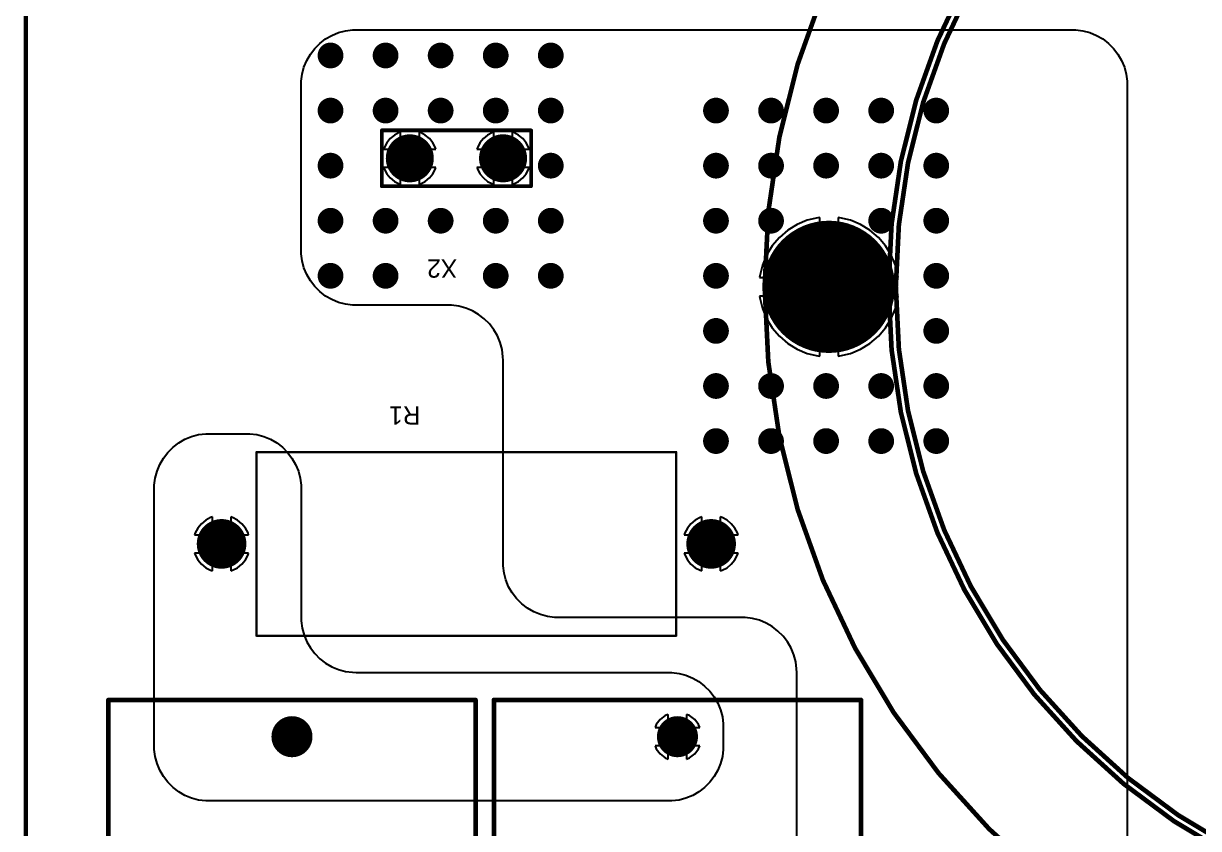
# Model space of a CAD drawing. Header units: millimetres. Extents: x 25 to 162, y 25 to 188.
# Drawn here: x 25.3 to 89.3, y 116.9 to 160.7 of the extents above; entities that cross this region are included whole.
import ezdxf

# ---------------------------------------------------------------- set-up
doc = ezdxf.new("R2010")
doc.units = ezdxf.units.MM
for name, color, linetype in [('BottomLayer', 5, 'Continuous'), ('BottomSolder', 6, 'Continuous'), ('Mechanical1', 6, 'Continuous'), ('Mechanical13', 56, 'Continuous'), ('Mechanical15', 56, 'Continuous'), ('MultiLayer', 9, 'Continuous'), ('PadHoleLayer', 156, 'Continuous'), ('TopLayer', 1, 'Continuous'), ('TopOverlay', 2, 'Continuous'), ('TopSolder', 216, 'Continuous'), ('ViaHoleLayer', 16, 'Continuous')]:
    doc.layers.add(name, color=color, linetype=linetype)

# ---------------------------------------------------------------- blocks, each defined once
blk = doc.blocks.new('63849_1___________154719_1__35')
at = {"layer": 'BottomLayer', "const_width": 1.206}
for points in [[(-0.603, 0, 1), (0.603, 0, 1)], [(4.477, 0, 1), (5.683, 0, 1)]]:
    blk.add_lwpolyline(points, format="xyb", close=True, dxfattribs=at)
at = {"layer": 'BottomSolder', "const_width": 1.308}
for points in [[(-0.654, 0, 1), (0.654, 0, 1)], [(4.426, 0, 1), (5.734, 0, 1)]]:
    blk.add_lwpolyline(points, format="xyb", close=True, dxfattribs=at)
at = {"layer": 'MultiLayer', "const_width": 1.206}
for points in [[(-0.603, 0, 1), (0.603, 0, 1)], [(4.477, 0, 1), (5.683, 0, 1)]]:
    blk.add_lwpolyline(points, format="xyb", close=True, dxfattribs=at)
at = {"layer": 'PadHoleLayer', "const_width": 0.75}
for points in [[(-0.375, 0, 1), (0.375, 0, 1)], [(4.705, 0, 1), (5.455, 0, 1)]]:
    blk.add_lwpolyline(points, format="xyb", close=True, dxfattribs=at)
at = {"layer": 'TopLayer', "const_width": 1.206}
for points in [[(-0.603, 0, 1), (0.603, 0, 1)], [(4.477, 0, 1), (5.683, 0, 1)]]:
    blk.add_lwpolyline(points, format="xyb", close=True, dxfattribs=at)
at = {"layer": 'TopOverlay', "const_width": 0.203}
for points in [[(6.604, 1.524), (-1.524, 1.524)], [(-1.524, 1.524), (-1.524, -1.524)], [(6.604, 1.524), (6.604, -1.524)], [(6.604, -1.524), (-1.524, -1.524)]]:
    blk.add_lwpolyline(points, dxfattribs=at)
at = {"layer": 'TopOverlay', "const_width": 0.102}
for points in [[(-1.575, 1.524, 1), (-1.473, 1.524, 1)], [(-1.575, 1.524, 1), (-1.473, 1.524, 1)], [(6.553, 1.524, 1), (6.655, 1.524, 1)], [(6.553, 1.524, 1), (6.655, 1.524, 1)], [(-1.575, -1.524, 1), (-1.473, -1.524, 1)], [(-1.575, -1.524, 1), (-1.473, -1.524, 1)], [(6.553, -1.524, 1), (6.655, -1.524, 1)], [(6.553, -1.524, 1), (6.655, -1.524, 1)]]:
    blk.add_lwpolyline(points, format="xyb", close=True, dxfattribs=at)
at = {"layer": 'TopSolder', "const_width": 1.308}
for points in [[(-0.654, 0, 1), (0.654, 0, 1)], [(4.426, 0, 1), (5.734, 0, 1)]]:
    blk.add_lwpolyline(points, format="xyb", close=True, dxfattribs=at)
blk = doc.blocks.new('PRW_5W_1050_37')
at = {"layer": 'BottomLayer', "const_width": 1.25}
for points in [[(-13.96, 0, 1), (-12.71, 0, 1)], [(12.71, 0, 1), (13.96, 0, 1)]]:
    blk.add_lwpolyline(points, format="xyb", close=True, dxfattribs=at)
at = {"layer": 'BottomSolder', "const_width": 1.352}
for points in [[(-14.011, 0, 1), (-12.659, 0, 1)], [(12.659, 0, 1), (14.011, 0, 1)]]:
    blk.add_lwpolyline(points, format="xyb", close=True, dxfattribs=at)
at = {"layer": 'MultiLayer', "const_width": 1.25}
for points in [[(-13.96, 0, 1), (-12.71, 0, 1)], [(12.71, 0, 1), (13.96, 0, 1)]]:
    blk.add_lwpolyline(points, format="xyb", close=True, dxfattribs=at)
at = {"layer": 'PadHoleLayer', "const_width": 0.6}
for points in [[(-13.635, 0, 1), (-13.035, 0, 1)], [(13.035, 0, 1), (13.635, 0, 1)]]:
    blk.add_lwpolyline(points, format="xyb", close=True, dxfattribs=at)
at = {"layer": 'TopLayer', "const_width": 1.25}
for points in [[(-13.96, 0, 1), (-12.71, 0, 1)], [(12.71, 0, 1), (13.96, 0, 1)]]:
    blk.add_lwpolyline(points, format="xyb", close=True, dxfattribs=at)
at = {"layer": 'TopOverlay', "const_width": 0.127}
for points in [[(-11.43, -5), (-11.43, 5)], [(-11.43, 5), (11.43, 5)], [(11.43, -5), (11.43, 5)], [(-11.43, -5), (11.43, -5)]]:
    blk.add_lwpolyline(points, dxfattribs=at)
at = {"layer": 'TopOverlay', "const_width": 0.0635}
for points in [[(-11.462, 5, 1), (-11.398, 5, 1)], [(-11.462, 5, 1), (-11.398, 5, 1)], [(11.398, 5, 1), (11.462, 5, 1)], [(11.398, 5, 1), (11.462, 5, 1)], [(-11.462, -5, 1), (-11.398, -5, 1)], [(-11.462, -5, 1), (-11.398, -5, 1)], [(11.398, -5, 1), (11.462, -5, 1)], [(11.398, -5, 1), (11.462, -5, 1)]]:
    blk.add_lwpolyline(points, format="xyb", close=True, dxfattribs=at)
at = {"layer": 'TopSolder', "const_width": 1.352}
for points in [[(-14.011, 0, 1), (-12.659, 0, 1)], [(12.659, 0, 1), (14.011, 0, 1)]]:
    blk.add_lwpolyline(points, format="xyb", close=True, dxfattribs=at)
blk = doc.blocks.new('MKP_W20_H39_5_L41_5_LS37_5_39')
at = {"layer": 'BottomLayer', "const_width": 1.016}
for points in [[(-0.508, 0, 1), (0.508, 0, 1)], [(36.992, 0, 1), (38.008, 0, 1)]]:
    blk.add_lwpolyline(points, format="xyb", close=True, dxfattribs=at)
at = {"layer": 'BottomSolder', "const_width": 1.118}
for points in [[(-0.559, 0, 1), (0.559, 0, 1)], [(36.941, 0, 1), (38.059, 0, 1)]]:
    blk.add_lwpolyline(points, format="xyb", close=True, dxfattribs=at)
at = {"layer": 'Mechanical13', "const_width": 0.254}
for points in [[(-2, 10), (-2, 0.501)], [(-2, 10), (39.5, 10)], [(39.5, 10), (39.5, -10)], [(-2, 0.501), (-2, -10)], [(-2, -10), (39.5, -10)]]:
    blk.add_lwpolyline(points, dxfattribs=at)
at = {"layer": 'Mechanical13', "const_width": 0.127}
for points in [[(-2.064, 10, 1), (-1.937, 10, 1)], [(-2.064, 10, 1), (-1.937, 10, 1)], [(39.436, 10, 1), (39.563, 10, 1)], [(39.436, 10, 1), (39.563, 10, 1)], [(-2.064, 0.501, 1), (-1.937, 0.501, 1)], [(-2.064, 0.501, 1), (-1.937, 0.501, 1)], [(-2.064, -10, 1), (-1.937, -10, 1)], [(-2.064, -10, 1), (-1.937, -10, 1)], [(39.436, -10, 1), (39.563, -10, 1)], [(39.436, -10, 1), (39.563, -10, 1)]]:
    blk.add_lwpolyline(points, format="xyb", close=True, dxfattribs=at)
at = {"layer": 'MultiLayer', "const_width": 1.016}
for points in [[(-0.508, 0, 1), (0.508, 0, 1)], [(36.992, 0, 1), (38.008, 0, 1)]]:
    blk.add_lwpolyline(points, format="xyb", close=True, dxfattribs=at)
at = {"layer": 'PadHoleLayer', "const_width": 0.65}
for points in [[(-0.325, 0, 1), (0.325, 0, 1)], [(37.175, 0, 1), (37.825, 0, 1)]]:
    blk.add_lwpolyline(points, format="xyb", close=True, dxfattribs=at)
at = {"layer": 'TopLayer', "const_width": 1.016}
for points in [[(-0.508, 0, 1), (0.508, 0, 1)], [(36.992, 0, 1), (38.008, 0, 1)]]:
    blk.add_lwpolyline(points, format="xyb", close=True, dxfattribs=at)
at = {"layer": 'TopOverlay', "const_width": 0.254}
for points in [[(-2, 10), (-2, -0.501)], [(-2, 10), (39.5, 10)], [(39.5, 10), (39.5, -10)], [(-2, -0.501), (-2, -10)], [(-2, -10), (39.5, -10)]]:
    blk.add_lwpolyline(points, dxfattribs=at)
at = {"layer": 'TopOverlay', "const_width": 0.127}
for points in [[(-2.064, 10, 1), (-1.937, 10, 1)], [(-2.064, 10, 1), (-1.937, 10, 1)], [(39.436, 10, 1), (39.563, 10, 1)], [(39.436, 10, 1), (39.563, 10, 1)], [(-2.064, -0.501, 1), (-1.937, -0.501, 1)], [(-2.064, -0.501, 1), (-1.937, -0.501, 1)], [(-2.064, -10, 1), (-1.937, -10, 1)], [(-2.064, -10, 1), (-1.937, -10, 1)], [(39.436, -10, 1), (39.563, -10, 1)], [(39.436, -10, 1), (39.563, -10, 1)]]:
    blk.add_lwpolyline(points, format="xyb", close=True, dxfattribs=at)
at = {"layer": 'TopSolder', "const_width": 1.118}
for points in [[(-0.559, 0, 1), (0.559, 0, 1)], [(36.941, 0, 1), (38.059, 0, 1)]]:
    blk.add_lwpolyline(points, format="xyb", close=True, dxfattribs=at)
blk = doc.blocks.new('MKP_W20_H39_5_L41_5_LS37_5_40')
at = {"layer": 'BottomLayer', "const_width": 1.016}
for points in [[(-0.508, 0, 1), (0.508, 0, 1)], [(36.992, 0, 1), (38.008, 0, 1)]]:
    blk.add_lwpolyline(points, format="xyb", close=True, dxfattribs=at)
at = {"layer": 'BottomSolder', "const_width": 1.118}
for points in [[(-0.559, 0, 1), (0.559, 0, 1)], [(36.941, 0, 1), (38.059, 0, 1)]]:
    blk.add_lwpolyline(points, format="xyb", close=True, dxfattribs=at)
at = {"layer": 'Mechanical13', "const_width": 0.254}
for points in [[(-2, 10), (-2, 0.501)], [(-2, 10), (39.5, 10)], [(39.5, 10), (39.5, -10)], [(-2, 0.501), (-2, -10)], [(-2, -10), (39.5, -10)]]:
    blk.add_lwpolyline(points, dxfattribs=at)
at = {"layer": 'Mechanical13', "const_width": 0.127}
for points in [[(-2.064, 10, 1), (-1.937, 10, 1)], [(-2.064, 10, 1), (-1.937, 10, 1)], [(39.436, 10, 1), (39.563, 10, 1)], [(39.436, 10, 1), (39.563, 10, 1)], [(-2.064, 0.501, 1), (-1.937, 0.501, 1)], [(-2.064, 0.501, 1), (-1.937, 0.501, 1)], [(-2.064, -10, 1), (-1.937, -10, 1)], [(-2.064, -10, 1), (-1.937, -10, 1)], [(39.436, -10, 1), (39.563, -10, 1)], [(39.436, -10, 1), (39.563, -10, 1)]]:
    blk.add_lwpolyline(points, format="xyb", close=True, dxfattribs=at)
at = {"layer": 'MultiLayer', "const_width": 1.016}
for points in [[(-0.508, 0, 1), (0.508, 0, 1)], [(36.992, 0, 1), (38.008, 0, 1)]]:
    blk.add_lwpolyline(points, format="xyb", close=True, dxfattribs=at)
at = {"layer": 'PadHoleLayer', "const_width": 0.65}
for points in [[(-0.325, 0, 1), (0.325, 0, 1)], [(37.175, 0, 1), (37.825, 0, 1)]]:
    blk.add_lwpolyline(points, format="xyb", close=True, dxfattribs=at)
at = {"layer": 'TopLayer', "const_width": 1.016}
for points in [[(-0.508, 0, 1), (0.508, 0, 1)], [(36.992, 0, 1), (38.008, 0, 1)]]:
    blk.add_lwpolyline(points, format="xyb", close=True, dxfattribs=at)
at = {"layer": 'TopOverlay', "const_width": 0.254}
for points in [[(-2, 10), (-2, -0.501)], [(-2, 10), (39.5, 10)], [(39.5, 10), (39.5, -10)], [(-2, -0.501), (-2, -10)], [(-2, -10), (39.5, -10)]]:
    blk.add_lwpolyline(points, dxfattribs=at)
at = {"layer": 'TopOverlay', "const_width": 0.127}
for points in [[(-2.064, 10, 1), (-1.937, 10, 1)], [(-2.064, 10, 1), (-1.937, 10, 1)], [(39.436, 10, 1), (39.563, 10, 1)], [(39.436, 10, 1), (39.563, 10, 1)], [(-2.064, -0.501, 1), (-1.937, -0.501, 1)], [(-2.064, -0.501, 1), (-1.937, -0.501, 1)], [(-2.064, -10, 1), (-1.937, -10, 1)], [(-2.064, -10, 1), (-1.937, -10, 1)], [(39.436, -10, 1), (39.563, -10, 1)], [(39.436, -10, 1), (39.563, -10, 1)]]:
    blk.add_lwpolyline(points, format="xyb", close=True, dxfattribs=at)
at = {"layer": 'TopSolder', "const_width": 1.118}
for points in [[(-0.559, 0, 1), (0.559, 0, 1)], [(36.941, 0, 1), (38.059, 0, 1)]]:
    blk.add_lwpolyline(points, format="xyb", close=True, dxfattribs=at)
blk = doc.blocks.new('DROSS__500_125_UH_30_A_AMAK_671111_034_42')
at = {"layer": 'BottomLayer', "const_width": 3.5}
blk.add_lwpolyline([(74.75, 0, 1), (78.25, 0, 1)], format="xyb", close=True, dxfattribs=at)
at = {"layer": 'BottomSolder', "const_width": 3.602}
blk.add_lwpolyline([(74.699, 0, 1), (78.301, 0, 1)], format="xyb", close=True, dxfattribs=at)
at = {"layer": 'Mechanical13'}
for points, const_width in [([(72.852, 0, 1), (3.648, 0, 1)], 0.254), ([(72.789, 0, 1), (72.916, 0, 1)], 0.127)]:
    blk.add_lwpolyline(points, format="xyb", close=True, dxfattribs=dict(at, const_width=const_width))
at = {"layer": 'Mechanical15'}
for points, const_width in [([(80, 0, 1), (-3.5, 0, 1)], 0.254), ([(79.937, 0, 1), (80.064, 0, 1)], 0.127)]:
    blk.add_lwpolyline(points, format="xyb", close=True, dxfattribs=dict(at, const_width=const_width))
at = {"layer": 'MultiLayer', "const_width": 3.5}
blk.add_lwpolyline([(74.75, 0, 1), (78.25, 0, 1)], format="xyb", close=True, dxfattribs=at)
at = {"layer": 'PadHoleLayer', "const_width": 2.5}
blk.add_lwpolyline([(75.25, 0, 1), (77.75, 0, 1)], format="xyb", close=True, dxfattribs=at)
at = {"layer": 'TopLayer', "const_width": 3.5}
blk.add_lwpolyline([(74.75, 0, 1), (78.25, 0, 1)], format="xyb", close=True, dxfattribs=at)
at = {"layer": 'TopOverlay'}
for points, const_width in [([(73.251, 0, 1), (3.249, 0, 1)], 0.254), ([(73.187, 0, 1), (73.314, 0, 1)], 0.127)]:
    blk.add_lwpolyline(points, format="xyb", close=True, dxfattribs=dict(at, const_width=const_width))
at = {"layer": 'TopSolder', "const_width": 3.602}
blk.add_lwpolyline([(74.699, 0, 1), (78.301, 0, 1)], format="xyb", close=True, dxfattribs=at)

msp = doc.modelspace()

# ---------------------------------------------------------------- linework, layer by layer
at = {"layer": 'BottomLayer'}
for p, q in [((41.73, 159.9), (42.07, 160.096)), ((42.07, 160.096), (42.434, 160.247)), ((42.434, 160.247), (42.813, 160.349)), ((42.813, 160.349), (43.203, 160.4)), ((43.203, 160.4), (43.4, 160.4)), ((43.4, 160.4), (82.4, 160.4)), ((82.4, 160.4), (82.4, 160.4)), ((82.4, 160.4), (82.4, 160.4)), ((82.4, 160.4), (82.597, 160.4)), ((82.597, 160.4), (82.987, 160.349)), ((82.987, 160.349), (83.366, 160.247)), ((83.366, 160.247), (83.73, 160.096)), ((83.73, 160.096), (84.07, 159.9)), ((41.14, 159.382), (41.418, 159.66)), ((41.418, 159.66), (41.73, 159.9)), ((84.07, 159.9), (84.382, 159.66)), ((84.382, 159.66), (84.66, 159.382)), ((40.704, 158.73), (40.9, 159.07)), ((40.9, 159.07), (41.14, 159.382)), ((84.66, 159.382), (84.9, 159.07)), ((84.9, 159.07), (85.096, 158.73)), ((40.451, 157.987), (40.553, 158.366)), ((40.553, 158.366), (40.704, 158.73)), ((85.096, 158.73), (85.247, 158.366)), ((85.247, 158.366), (85.349, 157.987)), ((40.4, 157.597), (40.451, 157.987)), ((40.4, 157.4), (40.4, 157.597)), ((85.349, 157.987), (85.4, 157.597)), ((85.4, 157.597), (85.4, 157.4)), ((40.4, 148.4), (40.4, 157.4)), ((85.4, 157.4), (85.4, 110.4)), ((40.4, 148.203), (40.4, 148.4)), ((40.451, 147.813), (40.4, 148.203)), ((40.553, 147.434), (40.451, 147.813)), ((40.704, 147.07), (40.553, 147.434)), ((40.9, 146.73), (40.704, 147.07)), ((41.14, 146.418), (40.9, 146.73)), ((41.418, 146.14), (41.14, 146.418)), ((41.73, 145.9), (41.418, 146.14)), ((42.07, 145.704), (41.73, 145.9)), ((42.434, 145.553), (42.07, 145.704)), ((42.813, 145.451), (42.434, 145.553)), ((43.203, 145.4), (42.813, 145.451)), ((43.4, 145.4), (43.203, 145.4)), ((48.4, 145.4), (43.4, 145.4)), ((48.596, 145.394), (48.4, 145.4)), ((48.985, 145.342), (48.596, 145.394)), ((49.364, 145.241), (48.985, 145.342)), ((49.727, 145.091), (49.364, 145.241)), ((50.067, 144.894), (49.727, 145.091)), ((50.378, 144.656), (50.067, 144.894)), ((50.656, 144.378), (50.378, 144.656)), ((50.894, 144.067), (50.656, 144.378)), ((51.091, 143.727), (50.894, 144.067)), ((51.241, 143.364), (51.091, 143.727)), ((51.342, 142.985), (51.241, 143.364)), ((51.394, 142.596), (51.342, 142.985)), ((51.4, 142.4), (51.394, 142.596)), ((51.4, 131.4), (51.4, 142.4)), ((51.4, 142.4), (51.4, 142.4)), ((51.4, 142.4), (51.4, 142.4)), ((34.434, 138.247), (34.813, 138.349)), ((34.813, 138.349), (35.203, 138.4)), ((35.203, 138.4), (35.4, 138.4)), ((35.4, 138.4), (35.4, 138.4)), ((35.4, 138.4), (37.4, 138.4)), ((37.4, 138.4), (37.597, 138.4)), ((37.597, 138.4), (37.987, 138.349)), ((37.987, 138.349), (38.366, 138.247)), ((33.14, 137.382), (33.418, 137.66)), ((33.418, 137.66), (33.73, 137.9)), ((33.73, 137.9), (34.07, 138.096)), ((34.07, 138.096), (34.434, 138.247)), ((38.366, 138.247), (38.73, 138.096)), ((38.73, 138.096), (39.07, 137.9)), ((39.07, 137.9), (39.382, 137.66)), ((39.382, 137.66), (39.66, 137.382)), ((32.704, 136.73), (32.9, 137.07)), ((32.9, 137.07), (33.14, 137.382)), ((39.66, 137.382), (39.9, 137.07)), ((39.9, 137.07), (40.096, 136.73)), ((32.451, 135.987), (32.553, 136.366)), ((32.553, 136.366), (32.704, 136.73)), ((40.096, 136.73), (40.247, 136.366)), ((40.247, 136.366), (40.349, 135.987)), ((32.4, 135.597), (32.451, 135.987)), ((40.349, 135.987), (40.4, 135.597)), ((32.4, 135.4), (32.4, 135.597)), ((32.4, 121.4), (32.4, 135.4)), ((40.4, 135.597), (40.4, 135.4)), ((40.4, 135.4), (40.4, 135.4)), ((40.4, 135.4), (40.4, 128.4)), ((51.4, 131.203), (51.4, 131.4)), ((51.451, 130.813), (51.4, 131.203)), ((51.553, 130.434), (51.451, 130.813)), ((51.704, 130.07), (51.553, 130.434)), ((51.9, 129.73), (51.704, 130.07)), ((52.14, 129.418), (51.9, 129.73)), ((52.418, 129.14), (52.14, 129.418)), ((52.73, 128.9), (52.418, 129.14)), ((53.07, 128.704), (52.73, 128.9)), ((53.434, 128.553), (53.07, 128.704)), ((40.4, 128.4), (40.406, 128.204)), ((40.406, 128.204), (40.458, 127.815)), ((53.813, 128.451), (53.434, 128.553)), ((54.203, 128.4), (53.813, 128.451)), ((54.4, 128.4), (54.203, 128.4)), ((64.4, 128.4), (54.4, 128.4)), ((54.4, 128.4), (54.4, 128.4)), ((64.596, 128.394), (64.4, 128.4)), ((64.985, 128.342), (64.596, 128.394)), ((65.364, 128.241), (64.985, 128.342)), ((65.727, 128.091), (65.364, 128.241)), ((66.067, 127.894), (65.727, 128.091)), ((40.458, 127.815), (40.559, 127.436)), ((40.559, 127.436), (40.709, 127.073)), ((66.378, 127.656), (66.067, 127.894)), ((66.656, 127.378), (66.378, 127.656)), ((40.709, 127.073), (40.906, 126.733)), ((66.894, 127.067), (66.656, 127.378)), ((67.091, 126.727), (66.894, 127.067)), ((40.906, 126.733), (41.144, 126.422)), ((41.144, 126.422), (41.422, 126.144)), ((41.422, 126.144), (41.733, 125.906)), ((67.241, 126.364), (67.091, 126.727)), ((67.342, 125.985), (67.241, 126.364)), ((41.733, 125.906), (42.073, 125.709)), ((42.073, 125.709), (42.436, 125.559)), ((42.436, 125.559), (42.815, 125.458)), ((67.394, 125.596), (67.342, 125.985)), ((67.4, 125.4), (67.394, 125.596)), ((42.815, 125.458), (43.204, 125.406)), ((43.204, 125.406), (43.4, 125.4)), ((43.4, 125.4), (43.4, 125.4)), ((43.4, 125.4), (60.4, 125.4)), ((60.4, 125.4), (60.597, 125.4)), ((60.597, 125.4), (60.987, 125.349)), ((60.987, 125.349), (61.366, 125.247)), ((61.366, 125.247), (61.73, 125.096)), ((61.73, 125.096), (62.07, 124.9)), ((62.07, 124.9), (62.382, 124.66)), ((67.4, 110.4), (67.4, 125.4)), ((67.4, 125.4), (67.4, 125.4)), ((67.4, 125.4), (67.4, 125.4)), ((62.382, 124.66), (62.66, 124.382)), ((62.66, 124.382), (62.9, 124.07)), ((62.9, 124.07), (63.096, 123.73)), ((63.096, 123.73), (63.247, 123.366)), ((63.247, 123.366), (63.349, 122.987)), ((63.349, 122.987), (63.4, 122.597)), ((63.4, 122.597), (63.4, 122.4)), ((63.4, 122.4), (63.4, 122.4)), ((63.4, 122.4), (63.4, 122.4)), ((63.4, 122.4), (63.4, 121.203)), ((32.4, 121.203), (32.4, 121.4)), ((32.451, 120.813), (32.4, 121.203)), ((63.4, 121.203), (63.349, 120.813)), ((32.553, 120.434), (32.451, 120.813)), ((32.704, 120.07), (32.553, 120.434)), ((63.247, 120.434), (63.096, 120.07)), ((63.349, 120.813), (63.247, 120.434)), ((32.9, 119.73), (32.704, 120.07)), ((33.14, 119.418), (32.9, 119.73)), ((62.9, 119.73), (62.66, 119.418)), ((63.096, 120.07), (62.9, 119.73)), ((33.418, 119.14), (33.14, 119.418)), ((33.73, 118.9), (33.418, 119.14)), ((62.382, 119.14), (62.07, 118.9)), ((62.66, 119.418), (62.382, 119.14)), ((34.07, 118.704), (33.73, 118.9)), ((34.434, 118.553), (34.07, 118.704)), ((34.813, 118.451), (34.434, 118.553)), ((35.203, 118.4), (34.813, 118.451)), ((60.987, 118.451), (60.597, 118.4)), ((61.366, 118.553), (60.987, 118.451)), ((61.73, 118.704), (61.366, 118.553)), ((62.07, 118.9), (61.73, 118.704)), ((35.4, 118.4), (35.203, 118.4)), ((60.4, 118.4), (35.4, 118.4)), ((60.597, 118.4), (60.4, 118.4))]:
    msp.add_line(p, q, dxfattribs=at)
at = {"layer": 'BottomLayer', "const_width": 0.6}
for points in [[(41.7, 159, 1), (42.3, 159, 1)], [(44.7, 159, 1), (45.3, 159, 1)], [(47.7, 159, 1), (48.3, 159, 1)], [(50.7, 159, 1), (51.3, 159, 1)], [(53.7, 159, 1), (54.3, 159, 1)], [(41.7, 156, 1), (42.3, 156, 1)], [(44.7, 156, 1), (45.3, 156, 1)], [(47.7, 156, 1), (48.3, 156, 1)], [(50.7, 156, 1), (51.3, 156, 1)], [(53.7, 156, 1), (54.3, 156, 1)], [(62.7, 156, 1), (63.3, 156, 1)], [(65.7, 156, 1), (66.3, 156, 1)], [(68.7, 156, 1), (69.3, 156, 1)], [(71.7, 156, 1), (72.3, 156, 1)], [(74.7, 156, 1), (75.3, 156, 1)], [(41.7, 153, 1), (42.3, 153, 1)], [(53.7, 153, 1), (54.3, 153, 1)], [(62.7, 153, 1), (63.3, 153, 1)], [(65.7, 153, 1), (66.3, 153, 1)], [(68.7, 153, 1), (69.3, 153, 1)], [(71.7, 153, 1), (72.3, 153, 1)], [(74.7, 153, 1), (75.3, 153, 1)], [(41.7, 150, 1), (42.3, 150, 1)], [(44.7, 150, 1), (45.3, 150, 1)], [(47.7, 150, 1), (48.3, 150, 1)], [(50.7, 150, 1), (51.3, 150, 1)], [(53.7, 150, 1), (54.3, 150, 1)], [(62.7, 150, 1), (63.3, 150, 1)], [(65.7, 150, 1), (66.3, 150, 1)], [(71.7, 150, 1), (72.3, 150, 1)], [(74.7, 150, 1), (75.3, 150, 1)], [(41.7, 147, 1), (42.3, 147, 1)], [(44.7, 147, 1), (45.3, 147, 1)], [(50.7, 147, 1), (51.3, 147, 1)], [(53.7, 147, 1), (54.3, 147, 1)], [(62.7, 147, 1), (63.3, 147, 1)], [(74.7, 147, 1), (75.3, 147, 1)], [(62.7, 144, 1), (63.3, 144, 1)], [(74.7, 144, 1), (75.3, 144, 1)], [(62.7, 141, 1), (63.3, 141, 1)], [(65.7, 141, 1), (66.3, 141, 1)], [(68.7, 141, 1), (69.3, 141, 1)], [(71.7, 141, 1), (72.3, 141, 1)], [(74.7, 141, 1), (75.3, 141, 1)], [(62.7, 138, 1), (63.3, 138, 1)], [(65.7, 138, 1), (66.3, 138, 1)], [(68.7, 138, 1), (69.3, 138, 1)], [(71.7, 138, 1), (72.3, 138, 1)], [(74.7, 138, 1), (75.3, 138, 1)]]:
    msp.add_lwpolyline(points, format="xyb", close=True, dxfattribs=at)
at = {"layer": 'BottomSolder', "const_width": 0.702}
for points in [[(41.649, 159, 1), (42.351, 159, 1)], [(44.649, 159, 1), (45.351, 159, 1)], [(47.649, 159, 1), (48.351, 159, 1)], [(50.649, 159, 1), (51.351, 159, 1)], [(53.649, 159, 1), (54.351, 159, 1)], [(41.649, 156, 1), (42.351, 156, 1)], [(44.649, 156, 1), (45.351, 156, 1)], [(47.649, 156, 1), (48.351, 156, 1)], [(50.649, 156, 1), (51.351, 156, 1)], [(53.649, 156, 1), (54.351, 156, 1)], [(62.649, 156, 1), (63.351, 156, 1)], [(65.649, 156, 1), (66.351, 156, 1)], [(68.649, 156, 1), (69.351, 156, 1)], [(71.649, 156, 1), (72.351, 156, 1)], [(74.649, 156, 1), (75.351, 156, 1)], [(41.649, 153, 1), (42.351, 153, 1)], [(53.649, 153, 1), (54.351, 153, 1)], [(62.649, 153, 1), (63.351, 153, 1)], [(65.649, 153, 1), (66.351, 153, 1)], [(68.649, 153, 1), (69.351, 153, 1)], [(71.649, 153, 1), (72.351, 153, 1)], [(74.649, 153, 1), (75.351, 153, 1)], [(41.649, 150, 1), (42.351, 150, 1)], [(44.649, 150, 1), (45.351, 150, 1)], [(47.649, 150, 1), (48.351, 150, 1)], [(50.649, 150, 1), (51.351, 150, 1)], [(53.649, 150, 1), (54.351, 150, 1)], [(62.649, 150, 1), (63.351, 150, 1)], [(65.649, 150, 1), (66.351, 150, 1)], [(71.649, 150, 1), (72.351, 150, 1)], [(74.649, 150, 1), (75.351, 150, 1)], [(41.649, 147, 1), (42.351, 147, 1)], [(44.649, 147, 1), (45.351, 147, 1)], [(50.649, 147, 1), (51.351, 147, 1)], [(53.649, 147, 1), (54.351, 147, 1)], [(62.649, 147, 1), (63.351, 147, 1)], [(74.649, 147, 1), (75.351, 147, 1)], [(62.649, 144, 1), (63.351, 144, 1)], [(74.649, 144, 1), (75.351, 144, 1)], [(62.649, 141, 1), (63.351, 141, 1)], [(65.649, 141, 1), (66.351, 141, 1)], [(68.649, 141, 1), (69.351, 141, 1)], [(71.649, 141, 1), (72.351, 141, 1)], [(74.649, 141, 1), (75.351, 141, 1)], [(62.649, 138, 1), (63.351, 138, 1)], [(65.649, 138, 1), (66.351, 138, 1)], [(68.649, 138, 1), (69.351, 138, 1)], [(71.649, 138, 1), (72.351, 138, 1)], [(74.649, 138, 1), (75.351, 138, 1)]]:
    msp.add_lwpolyline(points, format="xyb", close=True, dxfattribs=at)
at = {"layer": 'Mechanical1', "const_width": 0.254}
msp.add_lwpolyline([(25.4, 30.4), (25.4, 186.4)], dxfattribs=at)
at = {"layer": 'MultiLayer', "const_width": 0.6}
for points in [[(41.7, 159, 1), (42.3, 159, 1)], [(44.7, 159, 1), (45.3, 159, 1)], [(47.7, 159, 1), (48.3, 159, 1)], [(50.7, 159, 1), (51.3, 159, 1)], [(53.7, 159, 1), (54.3, 159, 1)], [(41.7, 156, 1), (42.3, 156, 1)], [(44.7, 156, 1), (45.3, 156, 1)], [(47.7, 156, 1), (48.3, 156, 1)], [(50.7, 156, 1), (51.3, 156, 1)], [(53.7, 156, 1), (54.3, 156, 1)], [(62.7, 156, 1), (63.3, 156, 1)], [(65.7, 156, 1), (66.3, 156, 1)], [(68.7, 156, 1), (69.3, 156, 1)], [(71.7, 156, 1), (72.3, 156, 1)], [(74.7, 156, 1), (75.3, 156, 1)], [(41.7, 153, 1), (42.3, 153, 1)], [(53.7, 153, 1), (54.3, 153, 1)], [(62.7, 153, 1), (63.3, 153, 1)], [(65.7, 153, 1), (66.3, 153, 1)], [(68.7, 153, 1), (69.3, 153, 1)], [(71.7, 153, 1), (72.3, 153, 1)], [(74.7, 153, 1), (75.3, 153, 1)], [(41.7, 150, 1), (42.3, 150, 1)], [(44.7, 150, 1), (45.3, 150, 1)], [(47.7, 150, 1), (48.3, 150, 1)], [(50.7, 150, 1), (51.3, 150, 1)], [(53.7, 150, 1), (54.3, 150, 1)], [(62.7, 150, 1), (63.3, 150, 1)], [(65.7, 150, 1), (66.3, 150, 1)], [(71.7, 150, 1), (72.3, 150, 1)], [(74.7, 150, 1), (75.3, 150, 1)], [(41.7, 147, 1), (42.3, 147, 1)], [(44.7, 147, 1), (45.3, 147, 1)], [(50.7, 147, 1), (51.3, 147, 1)], [(53.7, 147, 1), (54.3, 147, 1)], [(62.7, 147, 1), (63.3, 147, 1)], [(74.7, 147, 1), (75.3, 147, 1)], [(62.7, 144, 1), (63.3, 144, 1)], [(74.7, 144, 1), (75.3, 144, 1)], [(62.7, 141, 1), (63.3, 141, 1)], [(65.7, 141, 1), (66.3, 141, 1)], [(68.7, 141, 1), (69.3, 141, 1)], [(71.7, 141, 1), (72.3, 141, 1)], [(74.7, 141, 1), (75.3, 141, 1)], [(62.7, 138, 1), (63.3, 138, 1)], [(65.7, 138, 1), (66.3, 138, 1)], [(68.7, 138, 1), (69.3, 138, 1)], [(71.7, 138, 1), (72.3, 138, 1)], [(74.7, 138, 1), (75.3, 138, 1)]]:
    msp.add_lwpolyline(points, format="xyb", close=True, dxfattribs=at)
at = {"layer": 'TopLayer'}
for p, q in [((41.73, 159.9), (42.07, 160.096)), ((42.07, 160.096), (42.434, 160.247)), ((42.434, 160.247), (42.813, 160.349)), ((42.813, 160.349), (43.203, 160.4)), ((43.203, 160.4), (43.4, 160.4)), ((43.4, 160.4), (82.4, 160.4)), ((82.4, 160.4), (82.4, 160.4)), ((82.4, 160.4), (82.4, 160.4)), ((82.4, 160.4), (82.597, 160.4)), ((82.597, 160.4), (82.987, 160.349)), ((82.987, 160.349), (83.366, 160.247)), ((83.366, 160.247), (83.73, 160.096)), ((83.73, 160.096), (84.07, 159.9)), ((41.14, 159.382), (41.418, 159.66)), ((41.418, 159.66), (41.73, 159.9)), ((84.07, 159.9), (84.382, 159.66)), ((84.382, 159.66), (84.66, 159.382)), ((40.704, 158.73), (40.9, 159.07)), ((40.9, 159.07), (41.14, 159.382)), ((84.66, 159.382), (84.9, 159.07)), ((84.9, 159.07), (85.096, 158.73)), ((40.451, 157.987), (40.553, 158.366)), ((40.553, 158.366), (40.704, 158.73)), ((85.096, 158.73), (85.247, 158.366)), ((85.247, 158.366), (85.349, 157.987)), ((40.4, 157.597), (40.451, 157.987)), ((40.4, 157.4), (40.4, 157.597)), ((85.349, 157.987), (85.4, 157.597)), ((85.4, 157.597), (85.4, 157.4)), ((40.4, 148.4), (40.4, 157.4)), ((40.4, 157.4), (40.4, 157.4)), ((40.4, 157.4), (40.4, 157.4)), ((85.4, 157.4), (85.4, 110.4)), ((45.25, 154.47), (45.061, 154.241)), ((45.479, 154.659), (45.25, 154.47)), ((45.741, 154.799), (45.479, 154.659)), ((45.82, 154.823), (45.741, 154.799)), ((45.82, 153.9), (45.82, 154.823)), ((46.899, 154.799), (46.82, 154.823)), ((46.82, 154.823), (46.82, 153.9)), ((47.161, 154.659), (46.899, 154.799)), ((47.39, 154.47), (47.161, 154.659)), ((47.579, 154.241), (47.39, 154.47)), ((50.33, 154.47), (50.141, 154.241)), ((50.559, 154.659), (50.33, 154.47)), ((50.821, 154.799), (50.559, 154.659)), ((50.9, 154.823), (50.821, 154.799)), ((50.9, 153.9), (50.9, 154.823)), ((51.979, 154.799), (51.9, 154.823)), ((51.9, 154.823), (51.9, 153.9)), ((52.241, 154.659), (51.979, 154.799)), ((52.47, 154.47), (52.241, 154.659)), ((52.659, 154.241), (52.47, 154.47)), ((44.921, 153.979), (44.897, 153.9)), ((44.897, 153.9), (45.82, 153.9)), ((45.061, 154.241), (44.921, 153.979)), ((46.82, 153.9), (47.743, 153.9)), ((47.719, 153.979), (47.579, 154.241)), ((47.743, 153.9), (47.719, 153.979)), ((50.001, 153.979), (49.977, 153.9)), ((49.977, 153.9), (50.9, 153.9)), ((50.141, 154.241), (50.001, 153.979)), ((51.9, 153.9), (52.823, 153.9)), ((52.799, 153.979), (52.659, 154.241)), ((52.823, 153.9), (52.799, 153.979)), ((45.82, 152.9), (44.897, 152.9)), ((44.897, 152.9), (44.921, 152.821)), ((44.921, 152.821), (45.061, 152.559)), ((45.061, 152.559), (45.25, 152.33)), ((45.82, 151.977), (45.82, 152.9)), ((47.743, 152.9), (46.82, 152.9)), ((46.82, 152.9), (46.82, 151.977)), ((47.39, 152.33), (47.579, 152.559)), ((47.579, 152.559), (47.719, 152.821)), ((47.719, 152.821), (47.743, 152.9)), ((50.9, 152.9), (49.977, 152.9)), ((49.977, 152.9), (50.001, 152.821)), ((50.001, 152.821), (50.141, 152.559)), ((50.141, 152.559), (50.33, 152.33)), ((50.9, 151.977), (50.9, 152.9)), ((52.823, 152.9), (51.9, 152.9)), ((51.9, 152.9), (51.9, 151.977)), ((52.47, 152.33), (52.659, 152.559)), ((52.659, 152.559), (52.799, 152.821)), ((52.799, 152.821), (52.823, 152.9)), ((45.25, 152.33), (45.479, 152.141)), ((45.479, 152.141), (45.741, 152.001)), ((45.741, 152.001), (45.82, 151.977)), ((46.82, 151.977), (46.899, 152.001)), ((46.899, 152.001), (47.161, 152.141)), ((47.161, 152.141), (47.39, 152.33)), ((50.33, 152.33), (50.559, 152.141)), ((50.559, 152.141), (50.821, 152.001)), ((50.821, 152.001), (50.9, 151.977)), ((51.9, 151.977), (51.979, 152.001)), ((51.979, 152.001), (52.241, 152.141)), ((52.241, 152.141), (52.47, 152.33)), ((67.42, 149.796), (66.91, 149.484)), ((67.972, 150.025), (67.42, 149.796)), ((68.554, 150.165), (67.972, 150.025)), ((68.65, 150.172), (68.554, 150.165)), ((68.65, 146.9), (68.65, 150.172)), ((69.746, 150.165), (69.65, 150.172)), ((69.65, 150.172), (69.65, 146.9)), ((70.328, 150.025), (69.746, 150.165)), ((70.881, 149.796), (70.328, 150.025)), ((71.39, 149.484), (70.881, 149.796)), ((66.91, 149.484), (66.455, 149.095)), ((71.845, 149.095), (71.39, 149.484)), ((66.066, 148.64), (65.754, 148.13)), ((66.455, 149.095), (66.066, 148.64)), ((72.234, 148.64), (71.845, 149.095)), ((72.546, 148.13), (72.234, 148.64)), ((40.4, 148.203), (40.4, 148.4)), ((40.451, 147.813), (40.4, 148.203)), ((65.754, 148.13), (65.525, 147.578)), ((72.775, 147.578), (72.546, 148.13)), ((40.553, 147.434), (40.451, 147.813)), ((40.704, 147.07), (40.553, 147.434)), ((65.525, 147.578), (65.385, 146.996)), ((72.915, 146.996), (72.775, 147.578)), ((40.9, 146.73), (40.704, 147.07)), ((41.14, 146.418), (40.9, 146.73)), ((65.385, 146.996), (65.378, 146.9)), ((65.378, 146.9), (68.65, 146.9)), ((69.65, 146.9), (72.922, 146.9)), ((72.922, 146.9), (72.915, 146.996)), ((41.418, 146.14), (41.14, 146.418)), ((41.73, 145.9), (41.418, 146.14)), ((42.07, 145.704), (41.73, 145.9)), ((42.434, 145.553), (42.07, 145.704)), ((42.813, 145.451), (42.434, 145.553)), ((43.203, 145.4), (42.813, 145.451)), ((43.4, 145.4), (43.203, 145.4)), ((48.4, 145.4), (43.4, 145.4)), ((48.596, 145.394), (48.4, 145.4)), ((48.985, 145.342), (48.596, 145.394)), ((49.364, 145.241), (48.985, 145.342)), ((68.65, 145.9), (65.378, 145.9)), ((65.378, 145.9), (65.385, 145.804)), ((65.385, 145.804), (65.525, 145.222)), ((68.65, 142.628), (68.65, 145.9)), ((72.922, 145.9), (69.65, 145.9)), ((69.65, 145.9), (69.65, 142.628)), ((72.775, 145.222), (72.915, 145.804)), ((72.915, 145.804), (72.922, 145.9)), ((49.727, 145.091), (49.364, 145.241)), ((50.067, 144.894), (49.727, 145.091)), ((50.378, 144.656), (50.067, 144.894)), ((65.525, 145.222), (65.754, 144.669)), ((72.546, 144.669), (72.775, 145.222)), ((50.656, 144.378), (50.378, 144.656)), ((50.894, 144.067), (50.656, 144.378)), ((51.091, 143.727), (50.894, 144.067)), ((65.754, 144.669), (66.066, 144.16)), ((66.066, 144.16), (66.455, 143.705)), ((71.845, 143.705), (72.234, 144.16)), ((72.234, 144.16), (72.546, 144.669)), ((51.241, 143.364), (51.091, 143.727)), ((66.455, 143.705), (66.91, 143.316)), ((71.39, 143.316), (71.845, 143.705)), ((51.342, 142.985), (51.241, 143.364)), ((51.394, 142.596), (51.342, 142.985)), ((66.91, 143.316), (67.42, 143.004)), ((67.42, 143.004), (67.972, 142.775)), ((67.972, 142.775), (68.554, 142.635)), ((69.746, 142.635), (70.328, 142.775)), ((70.328, 142.775), (70.881, 143.004)), ((70.881, 143.004), (71.39, 143.316)), ((51.4, 142.4), (51.394, 142.596)), ((51.4, 131.4), (51.4, 142.4)), ((51.4, 142.4), (51.4, 142.4)), ((51.4, 142.4), (51.4, 142.4)), ((68.554, 142.635), (68.65, 142.628)), ((69.65, 142.628), (69.746, 142.635)), ((34.434, 138.247), (34.813, 138.349)), ((34.813, 138.349), (35.203, 138.4)), ((35.203, 138.4), (35.4, 138.4)), ((35.4, 138.4), (37.4, 138.4)), ((37.4, 138.4), (37.4, 138.4)), ((37.4, 138.4), (37.4, 138.4)), ((37.4, 138.4), (37.597, 138.4)), ((37.597, 138.4), (37.987, 138.349)), ((37.987, 138.349), (38.366, 138.247)), ((33.14, 137.382), (33.418, 137.66)), ((33.418, 137.66), (33.73, 137.9)), ((33.73, 137.9), (34.07, 138.096)), ((34.07, 138.096), (34.434, 138.247)), ((38.366, 138.247), (38.73, 138.096)), ((38.73, 138.096), (39.07, 137.9)), ((39.07, 137.9), (39.382, 137.66)), ((39.382, 137.66), (39.66, 137.382)), ((32.704, 136.73), (32.9, 137.07)), ((32.9, 137.07), (33.14, 137.382)), ((39.66, 137.382), (39.9, 137.07)), ((39.9, 137.07), (40.096, 136.73)), ((32.451, 135.987), (32.553, 136.366)), ((32.553, 136.366), (32.704, 136.73)), ((40.096, 136.73), (40.247, 136.366)), ((40.247, 136.366), (40.349, 135.987)), ((32.4, 135.597), (32.451, 135.987)), ((40.349, 135.987), (40.4, 135.597)), ((32.4, 135.4), (32.4, 135.597)), ((32.4, 135.28), (32.4, 135.4)), ((32.4, 135.4), (32.4, 135.4)), ((32.4, 135.4), (32.4, 135.4)), ((32.4, 121.4), (32.4, 135.28)), ((40.4, 135.597), (40.4, 135.4)), ((40.4, 135.4), (40.4, 128.4)), ((35.469, 133.839), (35.2, 133.695)), ((35.565, 133.868), (35.469, 133.839)), ((35.565, 132.9), (35.565, 133.868)), ((36.661, 133.839), (36.565, 133.868)), ((36.565, 133.868), (36.565, 132.9)), ((36.93, 133.695), (36.661, 133.839)), ((62.139, 133.839), (61.87, 133.695)), ((62.235, 133.868), (62.139, 133.839)), ((62.235, 132.9), (62.235, 133.868)), ((63.331, 133.839), (63.235, 133.868)), ((63.235, 133.868), (63.235, 132.9)), ((63.6, 133.695), (63.331, 133.839)), ((34.77, 133.265), (34.626, 132.996)), ((34.964, 133.501), (34.77, 133.265)), ((35.2, 133.695), (34.964, 133.501)), ((37.166, 133.501), (36.93, 133.695)), ((37.36, 133.265), (37.166, 133.501)), ((37.504, 132.996), (37.36, 133.265)), ((61.44, 133.265), (61.296, 132.996)), ((61.634, 133.501), (61.44, 133.265)), ((61.87, 133.695), (61.634, 133.501)), ((63.836, 133.501), (63.6, 133.695)), ((64.03, 133.265), (63.836, 133.501)), ((64.174, 132.996), (64.03, 133.265)), ((34.626, 132.996), (34.597, 132.9)), ((34.597, 132.9), (35.565, 132.9)), ((36.565, 132.9), (37.533, 132.9)), ((37.533, 132.9), (37.504, 132.996)), ((61.296, 132.996), (61.267, 132.9)), ((61.267, 132.9), (62.235, 132.9)), ((63.235, 132.9), (64.203, 132.9)), ((64.203, 132.9), (64.174, 132.996)), ((35.565, 131.9), (34.597, 131.9)), ((34.597, 131.9), (34.626, 131.804)), ((35.565, 130.932), (35.565, 131.9)), ((37.533, 131.9), (36.565, 131.9)), ((36.565, 131.9), (36.565, 130.932)), ((37.504, 131.804), (37.533, 131.9)), ((62.235, 131.9), (61.267, 131.9)), ((61.267, 131.9), (61.296, 131.804)), ((62.235, 130.932), (62.235, 131.9)), ((64.203, 131.9), (63.235, 131.9)), ((63.235, 131.9), (63.235, 130.932)), ((64.174, 131.804), (64.203, 131.9)), ((34.626, 131.804), (34.77, 131.535)), ((34.77, 131.535), (34.964, 131.299)), ((34.964, 131.299), (35.2, 131.105)), ((36.93, 131.105), (37.166, 131.299)), ((37.166, 131.299), (37.36, 131.535)), ((37.36, 131.535), (37.504, 131.804)), ((51.4, 131.203), (51.4, 131.4)), ((61.296, 131.804), (61.44, 131.535)), ((61.44, 131.535), (61.634, 131.299)), ((61.634, 131.299), (61.87, 131.105)), ((63.6, 131.105), (63.836, 131.299)), ((63.836, 131.299), (64.03, 131.535)), ((64.03, 131.535), (64.174, 131.804)), ((35.2, 131.105), (35.469, 130.961)), ((35.469, 130.961), (35.565, 130.932)), ((36.565, 130.932), (36.661, 130.961)), ((36.661, 130.961), (36.93, 131.105)), ((51.451, 130.813), (51.4, 131.203)), ((51.553, 130.434), (51.451, 130.813)), ((61.87, 131.105), (62.139, 130.961)), ((62.139, 130.961), (62.235, 130.932)), ((63.235, 130.932), (63.331, 130.961)), ((63.331, 130.961), (63.6, 131.105)), ((51.704, 130.07), (51.553, 130.434)), ((51.9, 129.73), (51.704, 130.07)), ((52.14, 129.418), (51.9, 129.73)), ((52.418, 129.14), (52.14, 129.418)), ((52.73, 128.9), (52.418, 129.14)), ((53.07, 128.704), (52.73, 128.9)), ((53.434, 128.553), (53.07, 128.704)), ((40.4, 128.4), (40.406, 128.204)), ((40.406, 128.204), (40.458, 127.815)), ((53.813, 128.451), (53.434, 128.553)), ((54.203, 128.4), (53.813, 128.451)), ((54.4, 128.4), (54.203, 128.4)), ((64.4, 128.4), (54.4, 128.4)), ((54.4, 128.4), (54.4, 128.4)), ((64.596, 128.394), (64.4, 128.4)), ((64.985, 128.342), (64.596, 128.394)), ((65.364, 128.241), (64.985, 128.342)), ((65.727, 128.091), (65.364, 128.241)), ((66.067, 127.894), (65.727, 128.091)), ((40.458, 127.815), (40.559, 127.436)), ((40.559, 127.436), (40.709, 127.073)), ((66.378, 127.656), (66.067, 127.894)), ((66.656, 127.378), (66.378, 127.656)), ((40.709, 127.073), (40.906, 126.733)), ((66.894, 127.067), (66.656, 127.378)), ((67.091, 126.727), (66.894, 127.067)), ((40.906, 126.733), (41.144, 126.422)), ((41.144, 126.422), (41.422, 126.144)), ((41.422, 126.144), (41.733, 125.906)), ((67.241, 126.364), (67.091, 126.727)), ((67.342, 125.985), (67.241, 126.364)), ((41.733, 125.906), (42.073, 125.709)), ((42.073, 125.709), (42.436, 125.559)), ((42.436, 125.559), (42.815, 125.458)), ((67.394, 125.596), (67.342, 125.985)), ((67.4, 125.4), (67.394, 125.596)), ((42.815, 125.458), (43.204, 125.406)), ((43.204, 125.406), (43.4, 125.4)), ((43.4, 125.4), (60.4, 125.4)), ((60.4, 125.4), (60.4, 125.4)), ((60.4, 125.4), (60.4, 125.4)), ((60.4, 125.4), (60.597, 125.4)), ((60.597, 125.4), (60.987, 125.349)), ((60.987, 125.349), (61.366, 125.247)), ((61.366, 125.247), (61.73, 125.096)), ((61.73, 125.096), (62.07, 124.9)), ((62.07, 124.9), (62.382, 124.66)), ((67.4, 110.4), (67.4, 125.4)), ((67.4, 125.4), (67.4, 125.4)), ((67.4, 125.4), (67.4, 125.4)), ((62.382, 124.66), (62.66, 124.382)), ((62.66, 124.382), (62.9, 124.07)), ((62.9, 124.07), (63.096, 123.73)), ((63.096, 123.73), (63.247, 123.366)), ((60.236, 123.05), (59.961, 122.839)), ((60.4, 123.117), (60.236, 123.05)), ((60.4, 122.4), (60.4, 123.117)), ((61.564, 123.05), (61.4, 123.117)), ((61.4, 123.117), (61.4, 122.4)), ((61.839, 122.839), (61.564, 123.05)), ((63.247, 123.366), (63.349, 122.987)), ((63.349, 122.987), (63.4, 122.597)), ((59.75, 122.564), (59.683, 122.4)), ((59.683, 122.4), (60.4, 122.4)), ((59.961, 122.839), (59.75, 122.564)), ((61.4, 122.4), (62.117, 122.4)), ((62.05, 122.564), (61.839, 122.839)), ((62.117, 122.4), (62.05, 122.564)), ((63.4, 122.597), (63.4, 122.4)), ((63.4, 122.4), (63.4, 121.4)), ((32.4, 121.203), (32.4, 121.4)), ((32.451, 120.813), (32.4, 121.203)), ((60.4, 121.4), (59.683, 121.4)), ((59.683, 121.4), (59.75, 121.236)), ((59.75, 121.236), (59.961, 120.961)), ((60.4, 120.683), (60.4, 121.4)), ((62.117, 121.4), (61.4, 121.4)), ((61.4, 121.4), (61.4, 120.683)), ((61.839, 120.961), (62.05, 121.236)), ((62.05, 121.236), (62.117, 121.4)), ((63.4, 121.203), (63.349, 120.813)), ((63.4, 121.4), (63.4, 121.4)), ((63.4, 121.4), (63.4, 121.203)), ((32.553, 120.434), (32.451, 120.813)), ((32.704, 120.07), (32.553, 120.434)), ((59.961, 120.961), (60.236, 120.75)), ((60.236, 120.75), (60.4, 120.683)), ((61.4, 120.683), (61.564, 120.75)), ((61.564, 120.75), (61.839, 120.961)), ((63.247, 120.434), (63.096, 120.07)), ((63.349, 120.813), (63.247, 120.434)), ((32.9, 119.73), (32.704, 120.07)), ((33.14, 119.418), (32.9, 119.73)), ((62.9, 119.73), (62.66, 119.418)), ((63.096, 120.07), (62.9, 119.73)), ((33.418, 119.14), (33.14, 119.418)), ((33.73, 118.9), (33.418, 119.14)), ((62.382, 119.14), (62.07, 118.9)), ((62.66, 119.418), (62.382, 119.14)), ((34.07, 118.704), (33.73, 118.9)), ((34.434, 118.553), (34.07, 118.704)), ((34.813, 118.451), (34.434, 118.553)), ((35.203, 118.4), (34.813, 118.451)), ((60.987, 118.451), (60.597, 118.4)), ((61.366, 118.553), (60.987, 118.451)), ((61.73, 118.704), (61.366, 118.553)), ((62.07, 118.9), (61.73, 118.704)), ((35.4, 118.4), (35.203, 118.4)), ((60.4, 118.4), (35.4, 118.4)), ((35.4, 118.4), (35.4, 118.4)), ((60.597, 118.4), (60.4, 118.4))]:
    msp.add_line(p, q, dxfattribs=at)
at = {"layer": 'TopLayer', "const_width": 0.6}
for points in [[(41.7, 159, 1), (42.3, 159, 1)], [(44.7, 159, 1), (45.3, 159, 1)], [(47.7, 159, 1), (48.3, 159, 1)], [(50.7, 159, 1), (51.3, 159, 1)], [(53.7, 159, 1), (54.3, 159, 1)], [(41.7, 156, 1), (42.3, 156, 1)], [(44.7, 156, 1), (45.3, 156, 1)], [(47.7, 156, 1), (48.3, 156, 1)], [(50.7, 156, 1), (51.3, 156, 1)], [(53.7, 156, 1), (54.3, 156, 1)], [(62.7, 156, 1), (63.3, 156, 1)], [(65.7, 156, 1), (66.3, 156, 1)], [(68.7, 156, 1), (69.3, 156, 1)], [(71.7, 156, 1), (72.3, 156, 1)], [(74.7, 156, 1), (75.3, 156, 1)], [(41.7, 153, 1), (42.3, 153, 1)], [(53.7, 153, 1), (54.3, 153, 1)], [(62.7, 153, 1), (63.3, 153, 1)], [(65.7, 153, 1), (66.3, 153, 1)], [(68.7, 153, 1), (69.3, 153, 1)], [(71.7, 153, 1), (72.3, 153, 1)], [(74.7, 153, 1), (75.3, 153, 1)], [(41.7, 150, 1), (42.3, 150, 1)], [(44.7, 150, 1), (45.3, 150, 1)], [(47.7, 150, 1), (48.3, 150, 1)], [(50.7, 150, 1), (51.3, 150, 1)], [(53.7, 150, 1), (54.3, 150, 1)], [(62.7, 150, 1), (63.3, 150, 1)], [(65.7, 150, 1), (66.3, 150, 1)], [(71.7, 150, 1), (72.3, 150, 1)], [(74.7, 150, 1), (75.3, 150, 1)], [(41.7, 147, 1), (42.3, 147, 1)], [(44.7, 147, 1), (45.3, 147, 1)], [(50.7, 147, 1), (51.3, 147, 1)], [(53.7, 147, 1), (54.3, 147, 1)], [(62.7, 147, 1), (63.3, 147, 1)], [(74.7, 147, 1), (75.3, 147, 1)], [(62.7, 144, 1), (63.3, 144, 1)], [(74.7, 144, 1), (75.3, 144, 1)], [(62.7, 141, 1), (63.3, 141, 1)], [(65.7, 141, 1), (66.3, 141, 1)], [(68.7, 141, 1), (69.3, 141, 1)], [(71.7, 141, 1), (72.3, 141, 1)], [(74.7, 141, 1), (75.3, 141, 1)], [(62.7, 138, 1), (63.3, 138, 1)], [(65.7, 138, 1), (66.3, 138, 1)], [(68.7, 138, 1), (69.3, 138, 1)], [(71.7, 138, 1), (72.3, 138, 1)], [(74.7, 138, 1), (75.3, 138, 1)]]:
    msp.add_lwpolyline(points, format="xyb", close=True, dxfattribs=at)
at = {"layer": 'TopSolder', "const_width": 0.702}
for points in [[(41.649, 159, 1), (42.351, 159, 1)], [(44.649, 159, 1), (45.351, 159, 1)], [(47.649, 159, 1), (48.351, 159, 1)], [(50.649, 159, 1), (51.351, 159, 1)], [(53.649, 159, 1), (54.351, 159, 1)], [(41.649, 156, 1), (42.351, 156, 1)], [(44.649, 156, 1), (45.351, 156, 1)], [(47.649, 156, 1), (48.351, 156, 1)], [(50.649, 156, 1), (51.351, 156, 1)], [(53.649, 156, 1), (54.351, 156, 1)], [(62.649, 156, 1), (63.351, 156, 1)], [(65.649, 156, 1), (66.351, 156, 1)], [(68.649, 156, 1), (69.351, 156, 1)], [(71.649, 156, 1), (72.351, 156, 1)], [(74.649, 156, 1), (75.351, 156, 1)], [(41.649, 153, 1), (42.351, 153, 1)], [(53.649, 153, 1), (54.351, 153, 1)], [(62.649, 153, 1), (63.351, 153, 1)], [(65.649, 153, 1), (66.351, 153, 1)], [(68.649, 153, 1), (69.351, 153, 1)], [(71.649, 153, 1), (72.351, 153, 1)], [(74.649, 153, 1), (75.351, 153, 1)], [(41.649, 150, 1), (42.351, 150, 1)], [(44.649, 150, 1), (45.351, 150, 1)], [(47.649, 150, 1), (48.351, 150, 1)], [(50.649, 150, 1), (51.351, 150, 1)], [(53.649, 150, 1), (54.351, 150, 1)], [(62.649, 150, 1), (63.351, 150, 1)], [(65.649, 150, 1), (66.351, 150, 1)], [(71.649, 150, 1), (72.351, 150, 1)], [(74.649, 150, 1), (75.351, 150, 1)], [(41.649, 147, 1), (42.351, 147, 1)], [(44.649, 147, 1), (45.351, 147, 1)], [(50.649, 147, 1), (51.351, 147, 1)], [(53.649, 147, 1), (54.351, 147, 1)], [(62.649, 147, 1), (63.351, 147, 1)], [(74.649, 147, 1), (75.351, 147, 1)], [(62.649, 144, 1), (63.351, 144, 1)], [(74.649, 144, 1), (75.351, 144, 1)], [(62.649, 141, 1), (63.351, 141, 1)], [(65.649, 141, 1), (66.351, 141, 1)], [(68.649, 141, 1), (69.351, 141, 1)], [(71.649, 141, 1), (72.351, 141, 1)], [(74.649, 141, 1), (75.351, 141, 1)], [(62.649, 138, 1), (63.351, 138, 1)], [(65.649, 138, 1), (66.351, 138, 1)], [(68.649, 138, 1), (69.351, 138, 1)], [(71.649, 138, 1), (72.351, 138, 1)], [(74.649, 138, 1), (75.351, 138, 1)]]:
    msp.add_lwpolyline(points, format="xyb", close=True, dxfattribs=at)
at = {"layer": 'ViaHoleLayer', "const_width": 0.35}
for points in [[(41.825, 159, 1), (42.175, 159, 1)], [(44.825, 159, 1), (45.175, 159, 1)], [(47.825, 159, 1), (48.175, 159, 1)], [(50.825, 159, 1), (51.175, 159, 1)], [(53.825, 159, 1), (54.175, 159, 1)], [(41.825, 156, 1), (42.175, 156, 1)], [(44.825, 156, 1), (45.175, 156, 1)], [(47.825, 156, 1), (48.175, 156, 1)], [(50.825, 156, 1), (51.175, 156, 1)], [(53.825, 156, 1), (54.175, 156, 1)], [(62.825, 156, 1), (63.175, 156, 1)], [(65.825, 156, 1), (66.175, 156, 1)], [(68.825, 156, 1), (69.175, 156, 1)], [(71.825, 156, 1), (72.175, 156, 1)], [(74.825, 156, 1), (75.175, 156, 1)], [(41.825, 153, 1), (42.175, 153, 1)], [(53.825, 153, 1), (54.175, 153, 1)], [(62.825, 153, 1), (63.175, 153, 1)], [(65.825, 153, 1), (66.175, 153, 1)], [(68.825, 153, 1), (69.175, 153, 1)], [(71.825, 153, 1), (72.175, 153, 1)], [(74.825, 153, 1), (75.175, 153, 1)], [(41.825, 150, 1), (42.175, 150, 1)], [(44.825, 150, 1), (45.175, 150, 1)], [(47.825, 150, 1), (48.175, 150, 1)], [(50.825, 150, 1), (51.175, 150, 1)], [(53.825, 150, 1), (54.175, 150, 1)], [(62.825, 150, 1), (63.175, 150, 1)], [(65.825, 150, 1), (66.175, 150, 1)], [(71.825, 150, 1), (72.175, 150, 1)], [(74.825, 150, 1), (75.175, 150, 1)], [(41.825, 147, 1), (42.175, 147, 1)], [(44.825, 147, 1), (45.175, 147, 1)], [(50.825, 147, 1), (51.175, 147, 1)], [(53.825, 147, 1), (54.175, 147, 1)], [(62.825, 147, 1), (63.175, 147, 1)], [(74.825, 147, 1), (75.175, 147, 1)], [(62.825, 144, 1), (63.175, 144, 1)], [(74.825, 144, 1), (75.175, 144, 1)], [(62.825, 141, 1), (63.175, 141, 1)], [(65.825, 141, 1), (66.175, 141, 1)], [(68.825, 141, 1), (69.175, 141, 1)], [(71.825, 141, 1), (72.175, 141, 1)], [(74.825, 141, 1), (75.175, 141, 1)], [(62.825, 138, 1), (63.175, 138, 1)], [(65.825, 138, 1), (66.175, 138, 1)], [(68.825, 138, 1), (69.175, 138, 1)], [(71.825, 138, 1), (72.175, 138, 1)], [(74.825, 138, 1), (75.175, 138, 1)]]:
    msp.add_lwpolyline(points, format="xyb", close=True, dxfattribs=at)

# ---------------------------------------------------------------- block references
for name, p, rotation in [('DROSS__500_125_UH_30_A_AMAK_671111_034_42', (145.65, 146.4), 180), ('63849_1___________154719_1__35', (51.4, 153.4), 180), ('PRW_5W_1050_37', (49.4, 132.4), 360), ('MKP_W20_H39_5_L41_5_LS37_5_39', (39.9, 84.4), 90), ('MKP_W20_H39_5_L41_5_LS37_5_40', (60.9, 84.4), 90)]:
    msp.add_blockref(name, p, dxfattribs=dict(rotation=rotation))

# ---------------------------------------------------------------- texts
at = {"layer": 'TopOverlay'}
for s, p in [('X2', (48.9, 147.9)), ('R1', (46.9, 139.9))]:
    msp.add_text(s, height=1, rotation=180, dxfattribs=at).set_placement(p)

doc.saveas('drawing.dxf')
